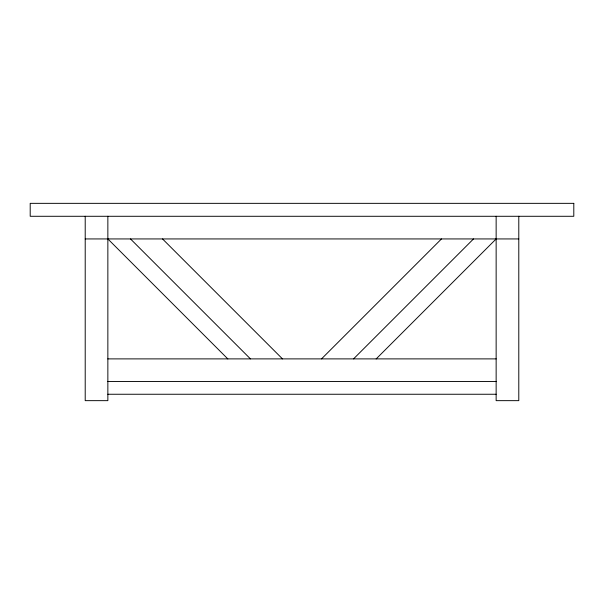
<?xml version="1.0" encoding="UTF-8"?>
<svg xmlns="http://www.w3.org/2000/svg" width="604" height="604" viewBox="0 0 604 604"><rect width="100%" height="100%" fill="white"/><g stroke="black" fill="none" stroke-linecap="round" stroke-linejoin="round"><path stroke-width="0.91" d="M321.509 358.889L441.456 238.942M353.544 358.889L473.491 238.942M376.149 358.935L496.141 238.935M85.209 238.935L518.791 238.935M107.829 358.889L496.171 358.889M107.859 381.539L496.141 381.539M107.859 394.253L496.141 394.253M162.544 238.942L282.491 358.889M130.509 238.942L250.456 358.889M107.859 238.935L227.851 358.935M518.791 216.285L518.791 400.656L496.141 400.656L496.141 216.285M107.859 216.285L107.859 400.656L85.209 400.656L85.209 216.285M573.8 203.344L30.2 203.344L30.2 216.285L573.8 216.285L573.8 203.344"/></g></svg>
